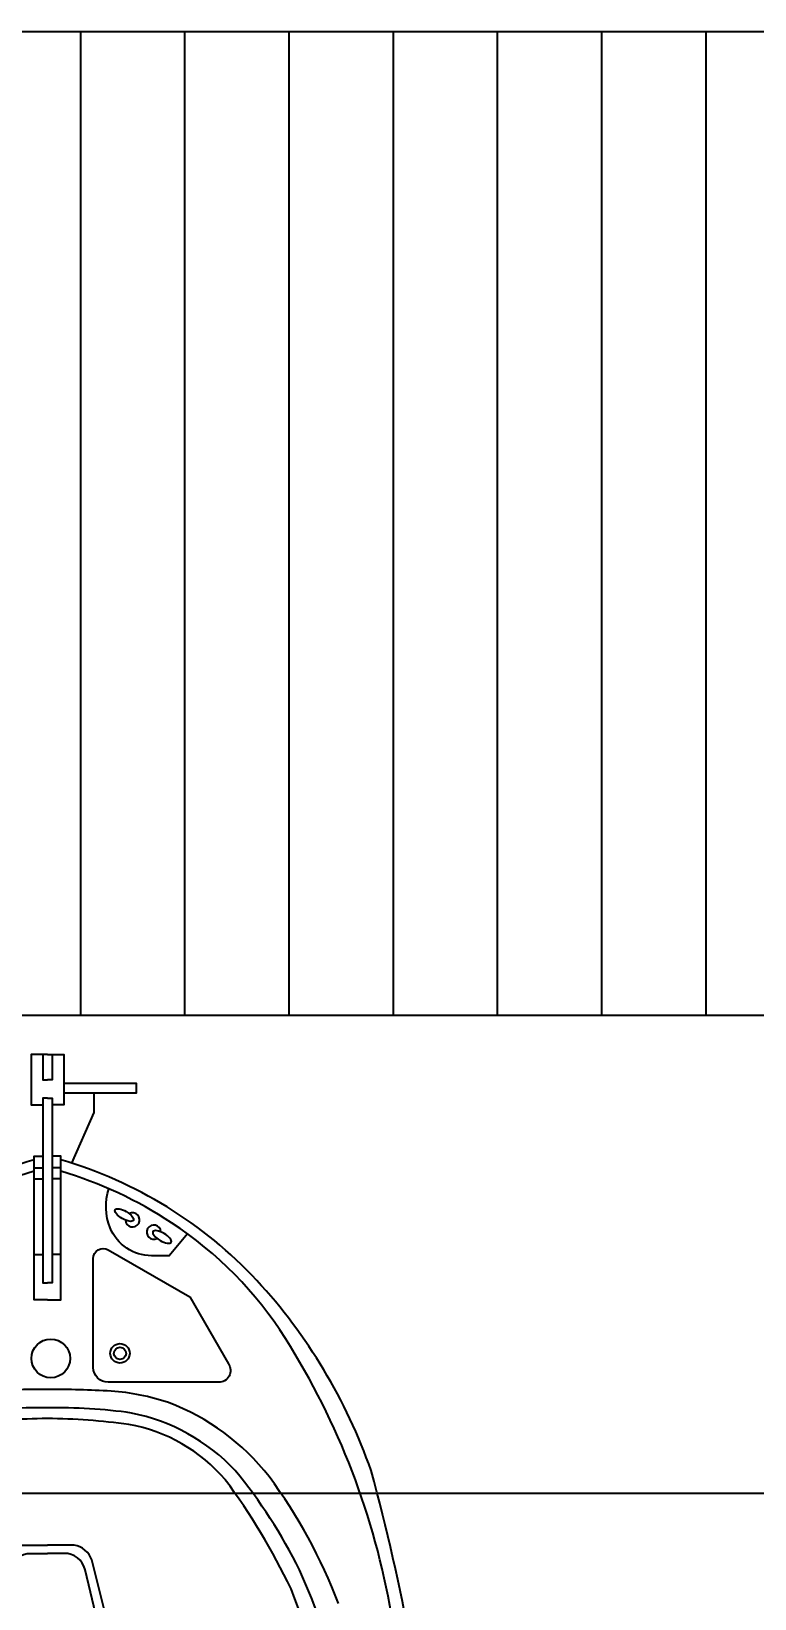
# Model space of a CAD drawing. Header units: millimetres. Extents: x 136606 to 1229059, y 82794 to 127566.
# Drawn here: x 374479 to 376683, y 103110 to 107887 of the extents above; entities that cross this region are included whole.
import ezdxf

# ---------------------------------------------------------------- set-up
doc = ezdxf.new("R2010")
doc.units = ezdxf.units.MM
for name, color, linetype in [('HR-pontoon', 161, 'Continuous'), ('浮桥', 13, 'Continuous'), ('船', 252, 'Continuous')]:
    doc.layers.add(name, color=color, linetype=linetype)
doc.styles.add('hztxt', font='ros1.shx', dxfattribs={"width": 0.8, "bigfont": 'hztxt.shx'})
doc.dimstyles.new('DIM-150', dxfattribs={"dimscale": 150, "dimtxt": 3, "dimasz": 1, "dimexe": 1.5, "dimexo": 1.5, "dimgap": 1, "dimtad": 1, "dimdec": 1, "dimdsep": 46, "dimtxsty": 'hztxt', "dimblk": 'OBLIQUE', "dimcen": 0, "dimdle": 1.5, "dimclrd": 9, "dimclre": 9, "dimclrt": 2, "dimadec": 1, "dimazin": 0, "dimtfac": 1, "dimtdec": 1, "dimtix": 1, "dimtmove": 2, "dimatfit": 3, "dimldrblk": 'ARCHTICK', "dimfxl": 10, "dimtolj": 1, "dimtzin": 0, "dimarcsym": 1})

# ---------------------------------------------------------------- blocks, each defined once
blk = doc.blocks.new('_Oblique')
at = {"color": 0, "linetype": 'ByBlock', "lineweight": -2}
blk.add_line((-0.5, -0.5), (0.5, 0.5), dxfattribs=at)
blk = doc.blocks.new('*D33')
at = {"color": 9, "lineweight": -2, "transparency": 16777216}
for p, q in [((349179.8, 104662.2), (349179.8, 103207.2)), ((379209.8, 104662.2), (379209.8, 103207.2)), ((348954.8, 103432.2), (379434.8, 103432.2))]:
    blk.add_line(p, q, dxfattribs=at)
at = {"layer": 'Defpoints', "color": 0, "transparency": 16777216}
for p in [(349179.8, 104887.2), (379209.8, 104887.2), (379209.8, 103432.2)]:
    blk.add_point(p, dxfattribs=at)
at = {"color": 9, "lineweight": -2, "transparency": 16777216, "xscale": 150, "yscale": 150, "zscale": 150, "rotation": 180}
blk.add_blockref('_Oblique', (349179.8, 103432.2), dxfattribs=at)
at = {"color": 9, "lineweight": -2, "transparency": 16777216, "xscale": 150, "yscale": 150, "zscale": 150}
blk.add_blockref('_Oblique', (379209.8, 103432.2), dxfattribs=at)
at = {"color": 2, "transparency": 16777216, "insert": (364194.8, 103807.2), "char_height": 450, "attachment_point": 5, "style": 'hztxt'}
blk.add_mtext('\\A1;30030', dxfattribs=at)
blk = doc.blocks.new('_ArchTick')
at = {"color": 0, "linetype": 'ByBlock', "const_width": 0.15}
blk.add_lwpolyline([(-0.5, -0.5), (0.5, 0.5)], dxfattribs=at)
blk = doc.blocks.new('*U22')
at = {"layer": '船', "color": 252}
for points in [[(0, 3619.9), (-49.9, 3619.9), (-49.9, 3466.7), (-14.2, 3466.7)], [(-14.2, 3619.9), (-14.2, 3543.6), (0, 3543.6)], [(0, 3619.9), (49.9, 3619.9), (49.9, 3466.7), (14.2, 3466.7)], [(14.2, 3619.9), (14.2, 3543.6), (0, 3543.6)], [(49.9, 3503.7), (271.9, 3503.7), (271.9, 3531.6), (49.9, 3531.6)], [(141.4, 3503.7), (141.4, 3443.8), (73.5, 3289.3)], [(0, 3487.1), (-14.2, 3487.1), (-14.2, 2924.4), (0, 2924.4)], [(0, 3487.1), (14.2, 3487.1), (14.2, 2924.4), (0, 2924.4)], [(-40.8, 3274.7), (-40.8, 3310.8), (-14.2, 3310.8)], [(40.8, 3274.7), (40.8, 3310.8), (14.2, 3310.8)], [(-40.8, 3241.8), (-40.8, 3274.7), (-14.2, 3274.7)], [(40.8, 3241.8), (40.8, 3274.7), (14.2, 3274.7)], [(-40.8, 3011.1), (-40.8, 3241.8), (-14.2, 3241.8)], [(40.8, 3011.1), (40.8, 3241.8), (14.2, 3241.8)], [(0, 2872.3), (-40.8, 2872.3), (-40.8, 3011.1), (-14.2, 3011.1)], [(0, 2872.3), (40.8, 2872.3), (40.8, 3011.1), (14.2, 3011.1)]]:
    blk.add_lwpolyline(points, dxfattribs=at)
for points in [[(426.4, 3074.2), (371.4, 3007), (317.5, 3007, -0.304255), (191.3, 3091.6, -0.180447), (187.4, 3211, -0.180447)], [(521, 2621.4), (184.6, 2621.4, -0.414214), (139.5, 2666.5), (139.5, 2998.1, -0.57735), (185.5, 3024.6), (433.8, 2881.3), (551.3, 2677.8, -0.621237), (521, 2621.4, -1.193998)], [(-194.5, 1844.9), (-135.2, 2079.7, -0.275263), (-81.2, 2125.1), (0, 2125.1)], [(194.5, 1844.9), (135.2, 2079.7, 0.275263), (81.2, 2125.1), (0, 2125.1)], [(-956.6, 834.6), (-911.8, 789.7), (-727, 789.7, 0.309578), (-328.8, 1151.6), (-114.5, 2049.9, -0.350944), (-50.8, 2099.8), (0, 2099.8)], [(956.6, 834.6), (911.8, 789.7), (727, 789.7, -0.309578), (328.8, 1151.6), (114.5, 2049.9, 0.350944), (50.8, 2099.8), (0, 2099.8)]]:
    blk.add_lwpolyline(points, format="xyb", dxfattribs=at)
for centre, radius in [((10.3, 2694), 58.9), ((221.1, 2709.5), 29.5), ((221.1, 2709.5), 18.6)]:
    blk.add_circle(centre, radius, dxfattribs=at)
for centre, radius, start, end in [((329.7, 2028.2), 1324, 106.2488, 136.9851), ((-329.7, 2028.2), 1324, 43.0149, 73.7512), ((314.3, 2059.6), 1255.9, 106.4216, 123.4715), ((-314.3, 2059.6), 1255.9, 56.5285, 73.5784), ((259.3, 3116.3), 21.7, 182.0332, 117.9668), ((-253.8, 2138.7), 1156.6, 32.1891, 56.8656), ((324.1, 3078.9), 21.7, 2.0332, 297.9668), ((-594.5, 1797.1), 1675.3, 19.3549, 42.6149), ((-1204.3, 1532.3), 2284.1, 9.5934, 32.361), ((-10, -625.4), 3225, 89.822, 93.2807), ((10, -625.4), 3225, 86.7193, 90.178), ((145.8, 1902.3), 693.8, 71.2301, 85.9679), ((-30.7, 938.7), 1604.8, 88.9043, 98.0775), ((30.7, 938.7), 1604.8, 81.9225, 91.0957), ((126.7, 1909.4), 693.5, 37.7313, 69.5467), ((19.1, 572.1), 1938.9, 90.5647, 97.9146), ((-19.1, 572.1), 1938.9, 82.0854, 89.4353), ((161.3, 2000.7), 499.4, 40.3192, 80.0113), ((139.8, 1944.3), 594.7, 43.3679, 78.7176), ((-697.5, 1316.8), 1638.7, 26.5547, 39.2098), ((-5169.4, 669.4), 6381.4, 5.45326, 15.291), ((-1085.8, 1116.1), 2026.9, 25.5973, 36.5738), ((-595.1, 1387.5), 1584, 20.6798, 36.6834), ((-1593.3, 1011), 2579.8, 12.7552, 23.7354), ((-2099.1, 878), 3051.8, 2.0379, 21.4059)]:
    blk.add_arc(centre, radius, start, end, dxfattribs=at)
blk.add_ellipse((234, 3130.9), major_axis=(-27.9, 16.1), ratio=0.378413, dxfattribs=at)
at = {"layer": '船', "color": 252, "extrusion": (0, 0, -1)}
blk.add_ellipse((349.4, 3064.3), major_axis=(27.9, -16.1), ratio=0.378413, dxfattribs=at)
blk = doc.blocks.new('*U16')
at = {"color": 0, "linetype": 'ByBlock', "lineweight": -2, "transparency": 16777216}
blk.add_blockref('*U22', (3400, 0), dxfattribs=at)

msp = doc.modelspace()

# ---------------------------------------------------------------- hatches: boundary and pattern name
at = {"layer": '浮桥'}
h = msp.add_hatch(dxfattribs=at)
h.set_pattern_fill('ANSI31', color=8, scale=100, angle=224.9999997)
h.set_pattern_definition([(270, (-1462742.62, 3892490.9), (317.5, -2e-06), [])])
h.paths.add_polyline_path([(379209.8343, 107887.2047), (379209.8343, 104887.2047), (367209.8343, 104887.2046), (367209.8343, 107887.2046)])

# ---------------------------------------------------------------- linework, layer by layer
at = {"layer": 'HR-pontoon'}
msp.add_lwpolyline([(379209.8343, 107887.2047), (379209.8343, 104887.2047), (367209.8343, 104887.2046), (367209.8343, 107887.2046)], close=True, dxfattribs=at)

# ---------------------------------------------------------------- block references
msp.add_blockref('*U16', (371128.4383, 101148.3962))

# ---------------------------------------------------------------- dimensions: what is measured, and where the dimension line sits
dim = msp.add_linear_dim(base=(379209.8351, 103432.2202), p1=(349179.8335, 104887.2039), p2=(379209.8351, 104887.2039), dimstyle='DIM-150')
dim.commit()
dim.dimension.update_dxf_attribs({"geometry": '*D33', "text_midpoint": (364194.8343, 103807.2202)})

doc.saveas('drawing.dxf')
